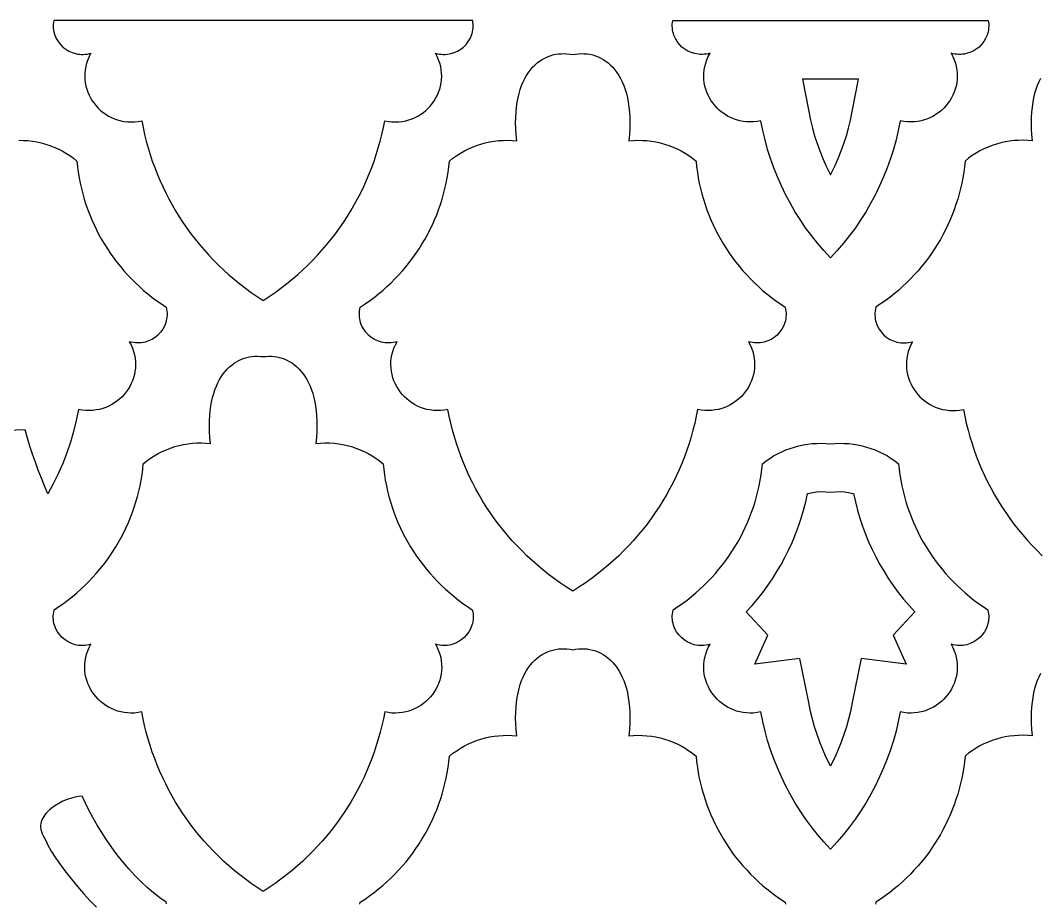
# Model space of a CAD drawing. Extents: x 50 to 3710, y -977 to -877.
# Drawn here: x 2168.5 to 2231.8, y -931.9 to -877.1 of the extents above; entities that cross this region are included whole.
import ezdxf

# ---------------------------------------------------------------- set-up
doc = ezdxf.new("R2010")
doc.units = 0
doc.layers.add('LAYER_1', color=18, linetype='CONTINUOUS')

msp = doc.modelspace()

# ---------------------------------------------------------------- linework, layer by layer
at = {"layer": 'LAYER_1'}
for points in [[(2183.596, -894.488), (2183.973, -894.241), (2184.341, -893.985), (2184.701, -893.722), (2185.052, -893.451), (2185.395, -893.172), (2185.729, -892.885), (2186.054, -892.591), (2186.371, -892.29), (2186.679, -891.982), (2186.978, -891.667), (2187.268, -891.345), (2187.549, -891.017), (2187.821, -890.682), (2188.083, -890.341), (2188.337, -889.994), (2188.581, -889.641), (2188.815, -889.283), (2189.04, -888.918), (2189.255, -888.548), (2189.461, -888.173), (2189.657, -887.793), (2189.843, -887.408), (2190.019, -887.019), (2190.185, -886.624), (2190.341, -886.225), (2190.487, -885.822), (2190.622, -885.415), (2190.747, -885.004), (2190.862, -884.589), (2190.967, -884.17), (2191.061, -883.748), (2191.144, -883.322), (2191.372, -883.364), (2191.596, -883.389), (2191.817, -883.396), (2192.033, -883.387), (2192.244, -883.362), (2192.45, -883.322), (2192.65, -883.268), (2192.844, -883.2), (2193.031, -883.119), (2193.211, -883.025), (2193.383, -882.92), (2193.546, -882.803), (2193.701, -882.675), (2193.847, -882.538), (2193.982, -882.392), (2194.107, -882.237), (2194.222, -882.074), (2194.325, -881.904), (2194.416, -881.727), (2194.495, -881.544), (2194.561, -881.356), (2194.614, -881.163), (2194.653, -880.966), (2194.677, -880.766), (2194.687, -880.563), (2194.682, -880.358), (2194.66, -880.151), (2194.623, -879.944), (2194.568, -879.736), (2194.496, -879.529), (2194.407, -879.323), (2194.299, -879.119), (2194.422, -879.152), (2194.544, -879.176), (2194.665, -879.191), (2194.786, -879.199), (2194.904, -879.198), (2195.022, -879.19), (2195.25, -879.151), (2195.468, -879.085), (2195.674, -878.992), (2195.866, -878.876), (2196.042, -878.738), (2196.2, -878.58), (2196.337, -878.404), (2196.451, -878.213), (2196.541, -878.007), (2196.576, -877.899), (2196.604, -877.789), (2196.625, -877.676), (2196.639, -877.561), (2196.644, -877.444), (2196.642, -877.325), (2196.631, -877.205), (2196.612, -877.083), (2170.58, -877.083), (2170.561, -877.205), (2170.55, -877.325), (2170.548, -877.444), (2170.554, -877.561), (2170.567, -877.676), (2170.588, -877.789), (2170.651, -878.007), (2170.741, -878.213), (2170.856, -878.404), (2170.993, -878.58), (2171.15, -878.738), (2171.326, -878.876), (2171.518, -878.992), (2171.724, -879.085), (2171.943, -879.151), (2172.056, -879.174), (2172.171, -879.19), (2172.288, -879.198), (2172.407, -879.199), (2172.527, -879.191), (2172.648, -879.176), (2172.771, -879.152), (2172.894, -879.119), (2172.786, -879.323), (2172.696, -879.529), (2172.624, -879.736), (2172.57, -879.944), (2172.532, -880.151), (2172.511, -880.358), (2172.505, -880.563), (2172.515, -880.766), (2172.54, -880.966), (2172.579, -881.163), (2172.631, -881.356), (2172.697, -881.544), (2172.776, -881.727), (2172.868, -881.904), (2172.971, -882.074), (2173.085, -882.237), (2173.21, -882.392), (2173.346, -882.538), (2173.491, -882.675), (2173.646, -882.803), (2173.81, -882.92), (2173.981, -883.025), (2174.161, -883.119), (2174.348, -883.2), (2174.542, -883.268), (2174.742, -883.322), (2174.948, -883.362), (2175.16, -883.387), (2175.376, -883.396), (2175.596, -883.389), (2175.821, -883.364), (2176.048, -883.322), (2176.132, -883.748), (2176.226, -884.17), (2176.33, -884.589), (2176.445, -885.004), (2176.57, -885.415), (2176.706, -885.822), (2176.852, -886.225), (2177.008, -886.624), (2177.174, -887.019), (2177.35, -887.408), (2177.536, -887.793), (2177.732, -888.173), (2177.937, -888.548), (2178.153, -888.918), (2178.377, -889.283), (2178.612, -889.641), (2178.856, -889.994), (2179.109, -890.341), (2179.372, -890.682), (2179.643, -891.017), (2179.924, -891.345), (2180.214, -891.667), (2180.513, -891.982), (2180.821, -892.29), (2181.138, -892.591), (2181.463, -892.885), (2181.798, -893.172), (2182.14, -893.451), (2182.492, -893.722), (2182.852, -893.985), (2183.22, -894.241)], [(2218.846, -891.842), (2218.432, -891.391), (2218.037, -890.928), (2217.659, -890.452), (2217.301, -889.964), (2216.961, -889.464), (2216.639, -888.953), (2216.337, -888.431), (2216.055, -887.899), (2215.791, -887.356), (2215.548, -886.805), (2215.324, -886.244), (2215.121, -885.675), (2214.938, -885.098), (2214.776, -884.513), (2214.634, -883.921), (2214.514, -883.322), (2214.286, -883.364), (2214.062, -883.389), (2213.841, -883.396), (2213.625, -883.387), (2213.414, -883.362), (2213.208, -883.322), (2213.007, -883.268), (2212.814, -883.2), (2212.627, -883.119), (2212.447, -883.025), (2212.275, -882.92), (2212.111, -882.803), (2211.957, -882.675), (2211.811, -882.538), (2211.676, -882.392), (2211.551, -882.237), (2211.436, -882.074), (2211.333, -881.904), (2211.242, -881.727), (2211.163, -881.544), (2211.097, -881.356), (2211.044, -881.163), (2211.005, -880.966), (2210.98, -880.766), (2210.971, -880.563), (2210.976, -880.358), (2210.998, -880.151), (2211.035, -879.944), (2211.09, -879.736), (2211.162, -879.529), (2211.251, -879.323), (2211.359, -879.119), (2211.236, -879.152), (2211.114, -879.176), (2210.992, -879.191), (2210.872, -879.199), (2210.753, -879.198), (2210.636, -879.19), (2210.408, -879.151), (2210.19, -879.085), (2209.984, -878.992), (2209.792, -878.876), (2209.616, -878.738), (2209.458, -878.58), (2209.321, -878.404), (2209.207, -878.213), (2209.117, -878.007), (2209.082, -877.899), (2209.054, -877.789), (2209.033, -877.676), (2209.019, -877.561), (2209.014, -877.444), (2209.016, -877.325), (2209.026, -877.205), (2209.046, -877.083), (2218.846, -877.083), (2228.646, -877.083), (2228.665, -877.205), (2228.676, -877.325), (2228.678, -877.444), (2228.672, -877.561), (2228.659, -877.676), (2228.638, -877.789), (2228.575, -878.007), (2228.485, -878.213), (2228.371, -878.404), (2228.234, -878.58), (2228.076, -878.738), (2227.9, -878.876), (2227.708, -878.992), (2227.502, -879.085), (2227.284, -879.151), (2227.171, -879.174), (2227.056, -879.19), (2226.938, -879.198), (2226.82, -879.199), (2226.699, -879.191), (2226.578, -879.176), (2226.456, -879.152), (2226.333, -879.119), (2226.441, -879.323), (2226.53, -879.529), (2226.602, -879.736), (2226.657, -879.944), (2226.694, -880.151), (2226.716, -880.358), (2226.721, -880.563), (2226.711, -880.766), (2226.687, -880.966), (2226.648, -881.163), (2226.595, -881.356), (2226.529, -881.544), (2226.45, -881.727), (2226.359, -881.904), (2226.256, -882.074), (2226.141, -882.237), (2226.016, -882.392), (2225.88, -882.538), (2225.735, -882.675), (2225.58, -882.803), (2225.417, -882.92), (2225.245, -883.025), (2225.065, -883.119), (2224.878, -883.2), (2224.684, -883.268), (2224.484, -883.322), (2224.278, -883.362), (2224.067, -883.387), (2223.85, -883.396), (2223.63, -883.389), (2223.406, -883.364), (2223.178, -883.322), (2223.057, -883.921), (2222.916, -884.513), (2222.754, -885.098), (2222.571, -885.675), (2222.367, -886.244), (2222.144, -886.805), (2221.9, -887.356), (2221.637, -887.899), (2221.354, -888.431), (2221.052, -888.953), (2220.731, -889.464), (2220.391, -889.964), (2220.032, -890.452), (2219.655, -890.928), (2219.259, -891.391)], [(2202.829, -879.212), (2203.007, -879.18), (2203.186, -879.159), (2203.365, -879.15), (2203.543, -879.152), (2203.72, -879.167), (2203.895, -879.193), (2204.068, -879.232), (2204.238, -879.283), (2204.406, -879.347), (2204.57, -879.423), (2204.73, -879.512), (2204.885, -879.614), (2205.036, -879.729), (2205.181, -879.857), (2205.32, -879.999), (2205.452, -880.154), (2205.578, -880.322), (2205.697, -880.504), (2205.807, -880.7), (2205.909, -880.91), (2206.003, -881.134), (2206.087, -881.373), (2206.161, -881.625), (2206.225, -881.893), (2206.279, -882.174), (2206.321, -882.471), (2206.351, -882.783), (2206.37, -883.109), (2206.375, -883.451), (2206.368, -883.808), (2206.347, -884.181), (2206.312, -884.569), (2206.595, -884.544), (2206.878, -884.534), (2207.159, -884.538), (2207.439, -884.556), (2207.718, -884.588), (2207.993, -884.634), (2208.266, -884.694), (2208.534, -884.768), (2208.799, -884.855), (2209.059, -884.956), (2209.313, -885.069), (2209.562, -885.196), (2209.805, -885.335), (2210.04, -885.488), (2210.269, -885.652), (2210.489, -885.829), (2210.525, -886.175), (2210.571, -886.519), (2210.626, -886.86), (2210.692, -887.199), (2210.767, -887.535), (2210.851, -887.868), (2210.945, -888.198), (2211.048, -888.524), (2211.161, -888.847), (2211.282, -889.167), (2211.413, -889.482), (2211.552, -889.794), (2211.7, -890.101), (2211.857, -890.404), (2212.022, -890.702), (2212.195, -890.995), (2212.377, -891.284), (2212.568, -891.567), (2212.766, -891.845), (2212.972, -892.118), (2213.186, -892.385), (2213.408, -892.646), (2213.637, -892.902), (2213.874, -893.151), (2214.119, -893.393), (2214.371, -893.629), (2214.63, -893.859), (2214.896, -894.082), (2215.169, -894.297), (2215.449, -894.505), (2215.736, -894.706), (2216.03, -894.9), (2216.058, -895.026), (2216.076, -895.151), (2216.086, -895.274), (2216.087, -895.396), (2216.079, -895.517), (2216.064, -895.634), (2216.04, -895.75), (2216.009, -895.863), (2215.971, -895.972), (2215.926, -896.079), (2215.816, -896.281), (2215.681, -896.466), (2215.524, -896.634), (2215.347, -896.78), (2215.152, -896.904), (2214.942, -897.003), (2214.832, -897.043), (2214.719, -897.075), (2214.603, -897.1), (2214.485, -897.118), (2214.365, -897.128), (2214.243, -897.13), (2214.119, -897.123), (2213.994, -897.108), (2213.868, -897.083), (2213.742, -897.05), (2213.85, -897.254), (2213.939, -897.46), (2214.011, -897.667), (2214.066, -897.874), (2214.103, -898.082), (2214.125, -898.288), (2214.13, -898.493), (2214.121, -898.696), (2214.096, -898.897), (2214.057, -899.094), (2214.004, -899.286), (2213.938, -899.475), (2213.859, -899.657), (2213.768, -899.834), (2213.665, -900.005), (2213.55, -900.167), (2213.425, -900.322), (2213.29, -900.469), (2213.144, -900.606), (2212.99, -900.733), (2212.826, -900.85), (2212.654, -900.956), (2212.474, -901.049), (2212.287, -901.13), (2212.094, -901.199), (2211.893, -901.253), (2211.687, -901.293), (2211.476, -901.318), (2211.26, -901.327), (2211.039, -901.319), (2210.815, -901.295), (2210.587, -901.253), (2210.502, -901.686), (2210.406, -902.115), (2210.3, -902.541), (2210.182, -902.962), (2210.054, -903.38), (2209.915, -903.794), (2209.766, -904.204), (2209.606, -904.609), (2209.435, -905.01), (2209.254, -905.405), (2209.063, -905.796), (2208.862, -906.182), (2208.651, -906.562), (2208.43, -906.937), (2208.199, -907.306), (2207.958, -907.669), (2207.707, -908.027), (2207.446, -908.378), (2207.176, -908.723), (2206.897, -909.061), (2206.608, -909.393), (2206.309, -909.718), (2206.002, -910.035), (2205.685, -910.346), (2205.359, -910.649), (2205.024, -910.945), (2204.68, -911.233), (2204.327, -911.513), (2203.966, -911.785), (2203.595, -912.048), (2203.216, -912.304), (2202.829, -912.551), (2202.441, -912.304), (2202.063, -912.048), (2201.692, -911.785), (2201.331, -911.513), (2200.978, -911.233), (2200.634, -910.945), (2200.299, -910.649), (2199.973, -910.346), (2199.656, -910.035), (2199.349, -909.718), (2199.05, -909.393), (2198.761, -909.061), (2198.482, -908.723), (2198.211, -908.378), (2197.951, -908.027), (2197.7, -907.669), (2197.459, -907.306), (2197.228, -906.937), (2197.007, -906.562), (2196.796, -906.182), (2196.594, -905.796), (2196.403, -905.405), (2196.223, -905.01), (2196.052, -904.609), (2195.892, -904.204), (2195.743, -903.794), (2195.604, -903.38), (2195.476, -902.962), (2195.358, -902.541), (2195.251, -902.115), (2195.156, -901.686), (2195.071, -901.253), (2194.843, -901.295), (2194.619, -901.319), (2194.398, -901.327), (2194.182, -901.318), (2193.971, -901.293), (2193.765, -901.253), (2193.564, -901.199), (2193.37, -901.13), (2193.183, -901.049), (2193.004, -900.956), (2192.832, -900.85), (2192.668, -900.733), (2192.514, -900.606), (2192.368, -900.469), (2192.233, -900.322), (2192.107, -900.167), (2191.993, -900.005), (2191.89, -899.834), (2191.799, -899.657), (2191.72, -899.475), (2191.654, -899.286), (2191.601, -899.094), (2191.562, -898.897), (2191.537, -898.696), (2191.528, -898.493), (2191.533, -898.288), (2191.554, -898.082), (2191.592, -897.874), (2191.647, -897.667), (2191.718, -897.46), (2191.808, -897.254), (2191.916, -897.05), (2191.79, -897.083), (2191.664, -897.108), (2191.539, -897.123), (2191.415, -897.13), (2191.293, -897.128), (2191.173, -897.118), (2191.055, -897.1), (2190.939, -897.075), (2190.826, -897.043), (2190.716, -897.003), (2190.506, -896.904), (2190.311, -896.78), (2190.134, -896.634), (2189.977, -896.466), (2189.842, -896.281), (2189.732, -896.079), (2189.687, -895.972), (2189.648, -895.863), (2189.617, -895.75), (2189.594, -895.634), (2189.578, -895.517), (2189.571, -895.396), (2189.572, -895.274), (2189.582, -895.151), (2189.6, -895.026), (2189.628, -894.9), (2189.922, -894.706), (2190.209, -894.505), (2190.489, -894.297), (2190.762, -894.082), (2191.028, -893.859), (2191.287, -893.629), (2191.539, -893.393), (2191.783, -893.151), (2192.021, -892.902), (2192.25, -892.646), (2192.472, -892.385), (2192.686, -892.118), (2192.892, -891.845), (2193.09, -891.567), (2193.28, -891.284), (2193.462, -890.995), (2193.636, -890.702), (2193.801, -890.404), (2193.958, -890.101), (2194.106, -889.794), (2194.245, -889.482), (2194.376, -889.167), (2194.497, -888.847), (2194.609, -888.524), (2194.713, -888.198), (2194.807, -887.868), (2194.891, -887.535), (2194.966, -887.199), (2195.031, -886.86), (2195.087, -886.519), (2195.133, -886.175), (2195.169, -885.829), (2195.389, -885.652), (2195.617, -885.488), (2195.853, -885.335), (2196.096, -885.196), (2196.344, -885.069), (2196.599, -884.956), (2196.859, -884.855), (2197.124, -884.768), (2197.392, -884.694), (2197.665, -884.634), (2197.94, -884.588), (2198.218, -884.556), (2198.499, -884.538), (2198.78, -884.534), (2199.063, -884.544), (2199.346, -884.569), (2199.311, -884.181), (2199.29, -883.808), (2199.282, -883.451), (2199.288, -883.109), (2199.306, -882.783), (2199.337, -882.471), (2199.379, -882.174), (2199.433, -881.893), (2199.497, -881.625), (2199.571, -881.373), (2199.655, -881.134), (2199.749, -880.91), (2199.851, -880.7), (2199.961, -880.504), (2200.08, -880.322), (2200.206, -880.154), (2200.338, -879.999), (2200.477, -879.857), (2200.622, -879.729), (2200.773, -879.614), (2200.928, -879.512), (2201.088, -879.423), (2201.252, -879.347), (2201.42, -879.283), (2201.59, -879.232), (2201.763, -879.193), (2201.938, -879.167), (2202.115, -879.152), (2202.293, -879.15), (2202.472, -879.159), (2202.65, -879.18)], [(2202.829, -879.212), (2203.007, -879.18), (2203.186, -879.159), (2203.365, -879.15), (2203.543, -879.152), (2203.72, -879.167), (2203.895, -879.193), (2204.068, -879.232), (2204.238, -879.283), (2204.406, -879.347), (2204.57, -879.423), (2204.73, -879.512), (2204.885, -879.614), (2205.036, -879.729), (2205.181, -879.857), (2205.32, -879.999), (2205.452, -880.154), (2205.578, -880.322), (2205.697, -880.504), (2205.807, -880.7), (2205.909, -880.91), (2206.003, -881.134), (2206.087, -881.373), (2206.161, -881.625), (2206.225, -881.893), (2206.279, -882.174), (2206.321, -882.471), (2206.351, -882.783), (2206.37, -883.109), (2206.375, -883.451), (2206.368, -883.808), (2206.347, -884.181), (2206.312, -884.569), (2206.595, -884.544), (2206.878, -884.534), (2207.159, -884.538), (2207.439, -884.556), (2207.718, -884.588), (2207.993, -884.634), (2208.266, -884.694), (2208.534, -884.768), (2208.799, -884.855), (2209.059, -884.956), (2209.313, -885.069), (2209.562, -885.196), (2209.805, -885.335), (2210.04, -885.488), (2210.269, -885.652), (2210.489, -885.829), (2210.525, -886.175), (2210.571, -886.519), (2210.626, -886.86), (2210.692, -887.199), (2210.767, -887.535), (2210.851, -887.868), (2210.945, -888.198), (2211.048, -888.524), (2211.161, -888.847), (2211.282, -889.167), (2211.413, -889.482), (2211.552, -889.794), (2211.7, -890.101), (2211.857, -890.404), (2212.022, -890.702), (2212.195, -890.995), (2212.377, -891.284), (2212.568, -891.567), (2212.766, -891.845), (2212.972, -892.118), (2213.186, -892.385), (2213.408, -892.646), (2213.637, -892.902), (2213.874, -893.151), (2214.119, -893.393), (2214.371, -893.629), (2214.63, -893.859), (2214.896, -894.082), (2215.169, -894.297), (2215.449, -894.505), (2215.736, -894.706), (2216.03, -894.9), (2216.058, -895.026), (2216.076, -895.151), (2216.086, -895.274), (2216.087, -895.396), (2216.079, -895.517), (2216.064, -895.634), (2216.04, -895.75), (2216.009, -895.863), (2215.971, -895.972), (2215.926, -896.079), (2215.816, -896.281), (2215.681, -896.466), (2215.524, -896.634), (2215.347, -896.78), (2215.152, -896.904), (2214.942, -897.003), (2214.832, -897.043), (2214.719, -897.075), (2214.603, -897.1), (2214.485, -897.118), (2214.365, -897.128), (2214.243, -897.13), (2214.119, -897.123), (2213.994, -897.108), (2213.868, -897.083), (2213.742, -897.05), (2213.85, -897.254), (2213.939, -897.46), (2214.011, -897.667), (2214.066, -897.874), (2214.103, -898.082), (2214.125, -898.288), (2214.13, -898.493), (2214.121, -898.696), (2214.096, -898.897), (2214.057, -899.094), (2214.004, -899.286), (2213.938, -899.475), (2213.859, -899.657), (2213.768, -899.834), (2213.665, -900.005), (2213.55, -900.167), (2213.425, -900.322), (2213.29, -900.469), (2213.144, -900.606), (2212.99, -900.733), (2212.826, -900.85), (2212.654, -900.956), (2212.474, -901.049), (2212.287, -901.13), (2212.094, -901.199), (2211.893, -901.253), (2211.687, -901.293), (2211.476, -901.318), (2211.26, -901.327), (2211.039, -901.319), (2210.815, -901.295), (2210.587, -901.253), (2210.502, -901.686), (2210.406, -902.115), (2210.3, -902.541), (2210.182, -902.962), (2210.054, -903.38), (2209.915, -903.794), (2209.766, -904.204), (2209.606, -904.609), (2209.435, -905.01), (2209.254, -905.405), (2209.063, -905.796), (2208.862, -906.182), (2208.651, -906.562), (2208.43, -906.937), (2208.199, -907.306), (2207.958, -907.669), (2207.707, -908.027), (2207.446, -908.378), (2207.176, -908.723), (2206.897, -909.061), (2206.608, -909.393), (2206.309, -909.718), (2206.002, -910.035), (2205.685, -910.346), (2205.359, -910.649), (2205.024, -910.945), (2204.68, -911.233), (2204.327, -911.513), (2203.966, -911.785), (2203.595, -912.048), (2203.216, -912.304), (2202.829, -912.551), (2202.441, -912.304), (2202.063, -912.048), (2201.692, -911.785), (2201.331, -911.513), (2200.978, -911.233), (2200.634, -910.945), (2200.299, -910.649), (2199.973, -910.346), (2199.656, -910.035), (2199.349, -909.718), (2199.05, -909.393), (2198.761, -909.061), (2198.482, -908.723), (2198.211, -908.378), (2197.951, -908.027), (2197.7, -907.669), (2197.459, -907.306), (2197.228, -906.937), (2197.007, -906.562), (2196.796, -906.182), (2196.594, -905.796), (2196.403, -905.405), (2196.223, -905.01), (2196.052, -904.609), (2195.892, -904.204), (2195.743, -903.794), (2195.604, -903.38), (2195.476, -902.962), (2195.358, -902.541), (2195.251, -902.115), (2195.156, -901.686), (2195.071, -901.253), (2194.843, -901.295), (2194.619, -901.319), (2194.398, -901.327), (2194.182, -901.318), (2193.971, -901.293), (2193.765, -901.253), (2193.564, -901.199), (2193.37, -901.13), (2193.183, -901.049), (2193.004, -900.956), (2192.832, -900.85), (2192.668, -900.733), (2192.514, -900.606), (2192.368, -900.469), (2192.233, -900.322), (2192.107, -900.167), (2191.993, -900.005), (2191.89, -899.834), (2191.799, -899.657), (2191.72, -899.475), (2191.654, -899.286), (2191.601, -899.094), (2191.562, -898.897), (2191.537, -898.696), (2191.528, -898.493), (2191.533, -898.288), (2191.554, -898.082), (2191.592, -897.874), (2191.647, -897.667), (2191.718, -897.46), (2191.808, -897.254), (2191.916, -897.05), (2191.79, -897.083), (2191.664, -897.108), (2191.539, -897.123), (2191.415, -897.13), (2191.293, -897.128), (2191.173, -897.118), (2191.055, -897.1), (2190.939, -897.075), (2190.826, -897.043), (2190.716, -897.003), (2190.506, -896.904), (2190.311, -896.78), (2190.134, -896.634), (2189.977, -896.466), (2189.842, -896.281), (2189.732, -896.079), (2189.687, -895.972), (2189.648, -895.863), (2189.617, -895.75), (2189.594, -895.634), (2189.578, -895.517), (2189.571, -895.396), (2189.572, -895.274), (2189.582, -895.151), (2189.6, -895.026), (2189.628, -894.9), (2189.922, -894.706), (2190.209, -894.505), (2190.489, -894.297), (2190.762, -894.082), (2191.028, -893.859), (2191.287, -893.629), (2191.539, -893.393), (2191.783, -893.151), (2192.021, -892.902), (2192.25, -892.646), (2192.472, -892.385), (2192.686, -892.118), (2192.892, -891.845), (2193.09, -891.567), (2193.28, -891.284), (2193.462, -890.995), (2193.636, -890.702), (2193.801, -890.404), (2193.958, -890.101), (2194.106, -889.794), (2194.245, -889.482), (2194.376, -889.167), (2194.497, -888.847), (2194.609, -888.524), (2194.713, -888.198), (2194.807, -887.868), (2194.891, -887.535), (2194.966, -887.199), (2195.031, -886.86), (2195.087, -886.519), (2195.133, -886.175), (2195.169, -885.829), (2195.389, -885.652), (2195.617, -885.488), (2195.853, -885.335), (2196.096, -885.196), (2196.344, -885.069), (2196.599, -884.956), (2196.859, -884.855), (2197.124, -884.768), (2197.392, -884.694), (2197.665, -884.634), (2197.94, -884.588), (2198.218, -884.556), (2198.499, -884.538), (2198.78, -884.534), (2199.063, -884.544), (2199.346, -884.569), (2199.311, -884.181), (2199.29, -883.808), (2199.282, -883.451), (2199.288, -883.109), (2199.306, -882.783), (2199.337, -882.471), (2199.379, -882.174), (2199.433, -881.893), (2199.497, -881.625), (2199.571, -881.373), (2199.655, -881.134), (2199.749, -880.91), (2199.851, -880.7), (2199.961, -880.504), (2200.08, -880.322), (2200.206, -880.154), (2200.338, -879.999), (2200.477, -879.857), (2200.622, -879.729), (2200.773, -879.614), (2200.928, -879.512), (2201.088, -879.423), (2201.252, -879.347), (2201.42, -879.283), (2201.59, -879.232), (2201.763, -879.193), (2201.938, -879.167), (2202.115, -879.152), (2202.293, -879.15), (2202.472, -879.159), (2202.65, -879.18)], [(2218.846, -886.682), (2218.914, -886.556), (2219.13, -886.111), (2219.33, -885.658), (2219.513, -885.198), (2219.68, -884.73), (2219.831, -884.255), (2219.965, -883.773), (2220.081, -883.285), (2220.191, -882.739), (2220.594, -880.737), (2218.846, -880.737), (2217.098, -880.737), (2217.501, -882.739), (2217.611, -883.285), (2217.727, -883.773), (2217.861, -884.255), (2218.011, -884.73), (2218.178, -885.198), (2218.362, -885.658), (2218.562, -886.111), (2218.778, -886.556)], [(2183.596, -931.222), (2183.22, -930.975), (2182.851, -930.72), (2182.492, -930.456), (2182.14, -930.185), (2181.798, -929.906), (2181.463, -929.62), (2181.138, -929.326), (2180.821, -929.025), (2180.513, -928.717), (2180.214, -928.402), (2179.924, -928.08), (2179.643, -927.751), (2179.371, -927.417), (2179.109, -927.076), (2178.856, -926.729), (2178.612, -926.376), (2178.377, -926.017), (2178.152, -925.653), (2177.937, -925.283), (2177.731, -924.908), (2177.536, -924.528), (2177.35, -924.143), (2177.174, -923.753), (2177.008, -923.359), (2176.852, -922.96), (2176.706, -922.557), (2176.57, -922.149), (2176.445, -921.738), (2176.33, -921.323), (2176.225, -920.904), (2176.132, -920.482), (2176.048, -920.057), (2175.821, -920.099), (2175.596, -920.123), (2175.376, -920.131), (2175.159, -920.121), (2174.948, -920.097), (2174.742, -920.057), (2174.542, -920.002), (2174.348, -919.934), (2174.161, -919.853), (2173.981, -919.759), (2173.809, -919.654), (2173.646, -919.537), (2173.491, -919.41), (2173.346, -919.273), (2173.21, -919.126), (2173.085, -918.971), (2172.97, -918.808), (2172.867, -918.638), (2172.776, -918.461), (2172.697, -918.279), (2172.631, -918.09), (2172.578, -917.898), (2172.539, -917.701), (2172.515, -917.5), (2172.505, -917.297), (2172.511, -917.092), (2172.532, -916.886), (2172.57, -916.678), (2172.624, -916.471), (2172.696, -916.264), (2172.786, -916.058), (2172.894, -915.854), (2172.767, -915.887), (2172.641, -915.911), (2172.516, -915.927), (2172.393, -915.933), (2172.271, -915.932), (2172.15, -915.922), (2172.032, -915.904), (2171.916, -915.879), (2171.803, -915.847), (2171.693, -915.807), (2171.483, -915.708), (2171.289, -915.584), (2171.112, -915.438), (2170.955, -915.27), (2170.82, -915.085), (2170.709, -914.883), (2170.664, -914.776), (2170.626, -914.666), (2170.595, -914.554), (2170.571, -914.438), (2170.556, -914.32), (2170.548, -914.2), (2170.549, -914.078), (2170.559, -913.955), (2170.578, -913.83), (2170.606, -913.704), (2170.899, -913.51), (2171.186, -913.309), (2171.466, -913.101), (2171.739, -912.886), (2172.006, -912.663), (2172.265, -912.433), (2172.516, -912.197), (2172.761, -911.954), (2172.998, -911.705), (2173.227, -911.45), (2173.449, -911.189), (2173.663, -910.922), (2173.87, -910.649), (2174.068, -910.371), (2174.258, -910.088), (2174.44, -909.799), (2174.613, -909.506), (2174.779, -909.207), (2174.935, -908.905), (2175.083, -908.597), (2175.223, -908.286), (2175.353, -907.971), (2175.474, -907.651), (2175.587, -907.328), (2175.69, -907.002), (2175.784, -906.672), (2175.869, -906.339), (2175.944, -906.003), (2176.009, -905.664), (2176.065, -905.323), (2176.111, -904.979), (2176.146, -904.633), (2176.367, -904.456), (2176.595, -904.291), (2176.831, -904.139), (2177.073, -904), (2177.322, -903.873), (2177.577, -903.76), (2177.836, -903.659), (2178.101, -903.572), (2178.37, -903.498), (2178.642, -903.438), (2178.918, -903.392), (2179.196, -903.36), (2179.476, -903.341), (2179.758, -903.338), (2180.04, -903.348), (2180.323, -903.373), (2180.289, -902.999), (2180.268, -902.639), (2180.26, -902.294), (2180.264, -901.963), (2180.28, -901.646), (2180.307, -901.343), (2180.345, -901.053), (2180.393, -900.778), (2180.452, -900.516), (2180.52, -900.268), (2180.597, -900.033), (2180.684, -899.811), (2180.778, -899.603), (2180.881, -899.407), (2180.991, -899.225), (2181.108, -899.055), (2181.232, -898.898), (2181.362, -898.753), (2181.498, -898.621), (2181.639, -898.501), (2181.785, -898.394), (2181.936, -898.298), (2182.09, -898.215), (2182.249, -898.143), (2182.41, -898.083), (2182.575, -898.034), (2182.742, -897.997), (2182.91, -897.971), (2183.081, -897.957), (2183.252, -897.953), (2183.424, -897.961), (2183.596, -897.979), (2183.768, -897.961), (2183.94, -897.953), (2184.112, -897.957), (2184.282, -897.971), (2184.451, -897.997), (2184.617, -898.034), (2184.782, -898.083), (2184.943, -898.143), (2185.102, -898.215), (2185.256, -898.298), (2185.407, -898.394), (2185.553, -898.501), (2185.694, -898.621), (2185.83, -898.753), (2185.96, -898.898), (2186.084, -899.055), (2186.201, -899.225), (2186.311, -899.407), (2186.414, -899.603), (2186.509, -899.811), (2186.595, -900.033), (2186.672, -900.268), (2186.74, -900.516), (2186.799, -900.778), (2186.848, -901.053), (2186.886, -901.343), (2186.913, -901.646), (2186.928, -901.963), (2186.932, -902.294), (2186.924, -902.639), (2186.903, -902.999), (2186.869, -903.373), (2187.152, -903.348), (2187.434, -903.338), (2187.716, -903.341), (2187.996, -903.36), (2188.274, -903.392), (2188.55, -903.438), (2188.822, -903.498), (2189.091, -903.572), (2189.356, -903.659), (2189.616, -903.76), (2189.87, -903.873), (2190.119, -904), (2190.362, -904.139), (2190.597, -904.291), (2190.825, -904.456), (2191.046, -904.633), (2191.082, -904.979), (2191.128, -905.323), (2191.183, -905.664), (2191.249, -906.003), (2191.324, -906.339), (2191.408, -906.672), (2191.502, -907.002), (2191.605, -907.328), (2191.718, -907.651), (2191.839, -907.971), (2191.97, -908.286), (2192.109, -908.597), (2192.257, -908.905), (2192.414, -909.207), (2192.579, -909.506), (2192.752, -909.799), (2192.934, -910.088), (2193.124, -910.371), (2193.323, -910.649), (2193.529, -910.922), (2193.743, -911.189), (2193.965, -911.45), (2194.194, -911.705), (2194.431, -911.954), (2194.676, -912.197), (2194.928, -912.433), (2195.187, -912.663), (2195.453, -912.886), (2195.726, -913.101), (2196.006, -913.309), (2196.293, -913.51), (2196.587, -913.704), (2196.615, -913.83), (2196.633, -913.955), (2196.643, -914.078), (2196.644, -914.2), (2196.636, -914.32), (2196.621, -914.438), (2196.597, -914.554), (2196.566, -914.666), (2196.528, -914.776), (2196.483, -914.883), (2196.372, -915.085), (2196.238, -915.27), (2196.08, -915.438), (2195.903, -915.584), (2195.709, -915.708), (2195.499, -915.807), (2195.389, -915.847), (2195.276, -915.879), (2195.16, -915.904), (2195.042, -915.922), (2194.922, -915.932), (2194.8, -915.933), (2194.676, -915.927), (2194.551, -915.911), (2194.425, -915.887), (2194.299, -915.854), (2194.407, -916.058), (2194.496, -916.264), (2194.568, -916.471), (2194.623, -916.678), (2194.66, -916.886), (2194.682, -917.092), (2194.687, -917.297), (2194.677, -917.5), (2194.653, -917.701), (2194.614, -917.898), (2194.561, -918.09), (2194.495, -918.279), (2194.416, -918.461), (2194.325, -918.638), (2194.222, -918.808), (2194.107, -918.971), (2193.982, -919.126), (2193.847, -919.273), (2193.701, -919.41), (2193.546, -919.537), (2193.383, -919.654), (2193.211, -919.759), (2193.031, -919.853), (2192.844, -919.934), (2192.65, -920.002), (2192.45, -920.057), (2192.244, -920.097), (2192.033, -920.121), (2191.817, -920.131), (2191.596, -920.123), (2191.372, -920.099), (2191.144, -920.057), (2191.061, -920.482), (2190.967, -920.904), (2190.862, -921.323), (2190.747, -921.738), (2190.622, -922.149), (2190.487, -922.557), (2190.341, -922.96), (2190.185, -923.359), (2190.019, -923.753), (2189.843, -924.143), (2189.657, -924.528), (2189.461, -924.908), (2189.255, -925.283), (2189.04, -925.653), (2188.815, -926.017), (2188.581, -926.376), (2188.337, -926.729), (2188.083, -927.076), (2187.821, -927.417), (2187.549, -927.751), (2187.268, -928.08), (2186.978, -928.402), (2186.679, -928.717), (2186.371, -929.025), (2186.054, -929.326), (2185.729, -929.62), (2185.395, -929.906), (2185.052, -930.185), (2184.701, -930.456), (2184.341, -930.72), (2183.973, -930.975)], [(2218.846, -928.576), (2218.432, -928.125), (2218.037, -927.662), (2217.659, -927.186), (2217.301, -926.698), (2216.961, -926.198), (2216.639, -925.687), (2216.337, -925.165), (2216.054, -924.633), (2215.791, -924.091), (2215.548, -923.539), (2215.324, -922.978), (2215.121, -922.409), (2214.938, -921.832), (2214.776, -921.247), (2214.634, -920.655), (2214.514, -920.057), (2214.286, -920.099), (2214.062, -920.123), (2213.841, -920.131), (2213.625, -920.121), (2213.414, -920.097), (2213.208, -920.057), (2213.007, -920.002), (2212.814, -919.934), (2212.627, -919.853), (2212.447, -919.759), (2212.275, -919.654), (2212.111, -919.537), (2211.957, -919.41), (2211.811, -919.273), (2211.676, -919.126), (2211.551, -918.971), (2211.436, -918.808), (2211.333, -918.638), (2211.242, -918.461), (2211.163, -918.279), (2211.097, -918.09), (2211.044, -917.898), (2211.005, -917.701), (2210.98, -917.5), (2210.971, -917.297), (2210.976, -917.092), (2210.998, -916.886), (2211.035, -916.678), (2211.09, -916.471), (2211.162, -916.264), (2211.251, -916.058), (2211.359, -915.854), (2211.233, -915.887), (2211.107, -915.911), (2210.982, -915.927), (2210.858, -915.933), (2210.736, -915.932), (2210.616, -915.922), (2210.498, -915.904), (2210.382, -915.879), (2210.269, -915.847), (2210.159, -915.807), (2209.949, -915.708), (2209.754, -915.584), (2209.577, -915.438), (2209.42, -915.27), (2209.285, -915.085), (2209.175, -914.883), (2209.13, -914.776), (2209.092, -914.666), (2209.061, -914.554), (2209.037, -914.438), (2209.022, -914.32), (2209.014, -914.2), (2209.015, -914.078), (2209.025, -913.955), (2209.043, -913.83), (2209.071, -913.704), (2209.365, -913.51), (2209.652, -913.309), (2209.932, -913.101), (2210.205, -912.886), (2210.471, -912.663), (2210.73, -912.433), (2210.982, -912.197), (2211.227, -911.954), (2211.464, -911.705), (2211.693, -911.45), (2211.915, -911.189), (2212.129, -910.922), (2212.335, -910.649), (2212.533, -910.371), (2212.724, -910.088), (2212.906, -909.799), (2213.079, -909.506), (2213.244, -909.207), (2213.401, -908.905), (2213.549, -908.597), (2213.688, -908.286), (2213.819, -907.971), (2213.94, -907.651), (2214.053, -907.328), (2214.156, -907.002), (2214.25, -906.672), (2214.334, -906.339), (2214.409, -906.003), (2214.475, -905.664), (2214.53, -905.323), (2214.576, -904.979), (2214.612, -904.633), (2214.838, -904.46), (2215.072, -904.298), (2215.313, -904.149), (2215.56, -904.013), (2215.813, -903.889), (2216.072, -903.778), (2216.335, -903.68), (2216.603, -903.594), (2216.875, -903.522), (2217.15, -903.463), (2217.429, -903.418), (2217.709, -903.386), (2217.992, -903.368), (2218.276, -903.364), (2218.561, -903.374), (2218.846, -903.398), (2219.131, -903.374), (2219.416, -903.364), (2219.7, -903.368), (2219.982, -903.386), (2220.263, -903.418), (2220.541, -903.463), (2220.817, -903.522), (2221.088, -903.594), (2221.356, -903.68), (2221.62, -903.778), (2221.878, -903.889), (2222.132, -904.013), (2222.379, -904.149), (2222.62, -904.298), (2222.853, -904.46), (2223.08, -904.633), (2223.116, -904.979), (2223.161, -905.323), (2223.217, -905.664), (2223.283, -906.003), (2223.358, -906.339), (2223.442, -906.672), (2223.536, -907.002), (2223.639, -907.328), (2223.752, -907.651), (2223.873, -907.971), (2224.004, -908.286), (2224.143, -908.597), (2224.291, -908.905), (2224.447, -909.207), (2224.613, -909.506), (2224.786, -909.799), (2224.968, -910.088), (2225.158, -910.371), (2225.357, -910.649), (2225.563, -910.922), (2225.777, -911.189), (2225.999, -911.45), (2226.228, -911.705), (2226.465, -911.954), (2226.71, -912.197), (2226.962, -912.433), (2227.221, -912.663), (2227.487, -912.886), (2227.76, -913.101), (2228.04, -913.309), (2228.327, -913.51), (2228.621, -913.704), (2228.648, -913.83), (2228.667, -913.955), (2228.677, -914.078), (2228.678, -914.2), (2228.67, -914.32), (2228.655, -914.438), (2228.631, -914.554), (2228.6, -914.666), (2228.562, -914.776), (2228.517, -914.883), (2228.406, -915.085), (2228.271, -915.27), (2228.114, -915.438), (2227.937, -915.584), (2227.743, -915.708), (2227.533, -915.807), (2227.423, -915.847), (2227.31, -915.879), (2227.194, -915.904), (2227.076, -915.922), (2226.956, -915.932), (2226.833, -915.933), (2226.71, -915.927), (2226.585, -915.911), (2226.459, -915.887), (2226.333, -915.854), (2226.441, -916.058), (2226.53, -916.264), (2226.602, -916.471), (2226.657, -916.678), (2226.694, -916.886), (2226.716, -917.092), (2226.721, -917.297), (2226.711, -917.5), (2226.687, -917.701), (2226.648, -917.898), (2226.595, -918.09), (2226.529, -918.279), (2226.45, -918.461), (2226.359, -918.638), (2226.256, -918.808), (2226.141, -918.971), (2226.016, -919.126), (2225.88, -919.273), (2225.735, -919.41), (2225.58, -919.537), (2225.417, -919.654), (2225.245, -919.759), (2225.065, -919.853), (2224.878, -919.934), (2224.684, -920.002), (2224.484, -920.057), (2224.278, -920.097), (2224.067, -920.121), (2223.85, -920.131), (2223.63, -920.123), (2223.406, -920.099), (2223.178, -920.057), (2223.057, -920.655), (2222.916, -921.247), (2222.754, -921.832), (2222.571, -922.409), (2222.367, -922.978), (2222.144, -923.539), (2221.9, -924.091), (2221.637, -924.633), (2221.355, -925.165), (2221.052, -925.687), (2220.731, -926.198), (2220.391, -926.698), (2220.032, -927.186), (2219.655, -927.662), (2219.259, -928.125)], [(2218.846, -923.416), (2218.778, -923.29), (2218.562, -922.845), (2218.362, -922.392), (2218.178, -921.932), (2218.011, -921.464), (2217.861, -920.989), (2217.727, -920.508), (2217.611, -920.02), (2217.501, -919.473), (2216.95, -916.735), (2214.138, -917.08), (2214.953, -915.288), (2213.612, -913.835), (2213.968, -913.445), (2214.309, -913.044), (2214.635, -912.631), (2214.946, -912.209), (2215.241, -911.777), (2215.521, -911.335), (2215.785, -910.885), (2216.033, -910.425), (2216.265, -909.958), (2216.48, -909.483), (2216.679, -909), (2216.861, -908.511), (2217.026, -908.015), (2217.173, -907.513), (2217.303, -907.006), (2217.415, -906.493), (2217.468, -906.475), (2217.722, -906.414), (2217.981, -906.378), (2218.244, -906.368), (2218.846, -906.404), (2219.448, -906.368), (2219.711, -906.378), (2219.97, -906.414), (2220.224, -906.475), (2220.277, -906.493), (2220.389, -907.006), (2220.519, -907.513), (2220.666, -908.015), (2220.831, -908.511), (2221.013, -909), (2221.211, -909.483), (2221.427, -909.958), (2221.659, -910.425), (2221.907, -910.885), (2222.171, -911.335), (2222.451, -911.777), (2222.746, -912.209), (2223.057, -912.631), (2223.383, -913.044), (2223.724, -913.445), (2224.08, -913.835), (2222.739, -915.288), (2223.554, -917.08), (2220.742, -916.735), (2220.191, -919.473), (2220.081, -920.02), (2219.965, -920.508), (2219.831, -920.989), (2219.68, -921.464), (2219.513, -921.932), (2219.33, -922.392), (2219.13, -922.845), (2218.914, -923.29)]]:
    msp.add_lwpolyline(points, close=True, dxfattribs=at)
for points in [[(2231.885, -880.7), (2231.782, -880.91), (2231.689, -881.134), (2231.605, -881.373), (2231.531, -881.625), (2231.466, -881.893), (2231.413, -882.174), (2231.371, -882.471), (2231.34, -882.783), (2231.322, -883.109), (2231.316, -883.451), (2231.324, -883.808), (2231.345, -884.181), (2231.38, -884.569), (2231.097, -884.544), (2230.814, -884.534), (2230.533, -884.538), (2230.252, -884.556), (2229.974, -884.588), (2229.699, -884.634), (2229.426, -884.694), (2229.157, -884.768), (2228.893, -884.855), (2228.633, -884.956), (2228.378, -885.069), (2228.13, -885.196), (2227.887, -885.335), (2227.651, -885.488), (2227.423, -885.652), (2227.203, -885.829), (2227.167, -886.175), (2227.121, -886.519), (2227.065, -886.86), (2227, -887.199), (2226.925, -887.535), (2226.84, -887.868), (2226.747, -888.198), (2226.643, -888.524), (2226.531, -888.847), (2226.409, -889.167), (2226.279, -889.482), (2226.14, -889.794), (2225.992, -890.101), (2225.835, -890.404), (2225.67, -890.702), (2225.496, -890.995), (2225.314, -891.284), (2225.124, -891.567), (2224.926, -891.845), (2224.72, -892.118), (2224.506, -892.385), (2224.284, -892.646), (2224.054, -892.902), (2223.817, -893.151), (2223.573, -893.393), (2223.321, -893.629), (2223.062, -893.859), (2222.796, -894.082), (2222.523, -894.297), (2222.243, -894.505), (2221.956, -894.706), (2221.662, -894.9), (2221.634, -895.026), (2221.615, -895.151), (2221.606, -895.274), (2221.605, -895.396), (2221.612, -895.517), (2221.628, -895.634), (2221.651, -895.75), (2221.682, -895.863), (2221.721, -895.972), (2221.766, -896.079), (2221.876, -896.281), (2222.011, -896.466), (2222.168, -896.634), (2222.345, -896.78), (2222.54, -896.904), (2222.75, -897.003), (2222.86, -897.043), (2222.973, -897.075), (2223.089, -897.1), (2223.207, -897.118), (2223.327, -897.128), (2223.449, -897.13), (2223.573, -897.123), (2223.698, -897.108), (2223.823, -897.083), (2223.95, -897.05), (2223.842, -897.254), (2223.752, -897.46), (2223.681, -897.667), (2223.626, -897.874), (2223.588, -898.082), (2223.567, -898.288), (2223.561, -898.493), (2223.571, -898.696), (2223.596, -898.897), (2223.635, -899.094), (2223.688, -899.286), (2223.754, -899.475), (2223.833, -899.657), (2223.924, -899.834), (2224.027, -900.005), (2224.141, -900.167), (2224.267, -900.322), (2224.402, -900.469), (2224.547, -900.606), (2224.702, -900.733), (2224.866, -900.85), (2225.038, -900.956), (2225.217, -901.049), (2225.404, -901.13), (2225.598, -901.199), (2225.798, -901.253), (2226.005, -901.293), (2226.216, -901.318), (2226.432, -901.327), (2226.653, -901.319), (2226.877, -901.295), (2227.105, -901.253), (2227.19, -901.686), (2227.285, -902.115), (2227.392, -902.541), (2227.51, -902.962), (2227.638, -903.38), (2227.777, -903.794), (2227.926, -904.204), (2228.086, -904.609), (2228.257, -905.01), (2228.437, -905.405), (2228.628, -905.796), (2228.829, -906.182), (2229.041, -906.562), (2229.262, -906.937), (2229.493, -907.306), (2229.734, -907.669), (2229.985, -908.027), (2230.245, -908.378), (2230.515, -908.723), (2230.795, -909.061), (2231.084, -909.393), (2231.382, -909.718), (2231.69, -910.035), (2232.007, -910.346)], [(2231.885, -880.7), (2231.782, -880.91), (2231.689, -881.134), (2231.605, -881.373), (2231.531, -881.625), (2231.466, -881.893), (2231.413, -882.174), (2231.371, -882.471), (2231.34, -882.783), (2231.322, -883.109), (2231.316, -883.451), (2231.324, -883.808), (2231.345, -884.181), (2231.38, -884.569), (2231.097, -884.544), (2230.814, -884.534), (2230.533, -884.538), (2230.252, -884.556), (2229.974, -884.588), (2229.699, -884.634), (2229.426, -884.694), (2229.157, -884.768), (2228.893, -884.855), (2228.633, -884.956), (2228.378, -885.069), (2228.13, -885.196), (2227.887, -885.335), (2227.651, -885.488), (2227.423, -885.652), (2227.203, -885.829), (2227.167, -886.175), (2227.121, -886.519), (2227.065, -886.86), (2227, -887.199), (2226.925, -887.535), (2226.84, -887.868), (2226.747, -888.198), (2226.643, -888.524), (2226.531, -888.847), (2226.409, -889.167), (2226.279, -889.482), (2226.14, -889.794), (2225.992, -890.101), (2225.835, -890.404), (2225.67, -890.702), (2225.496, -890.995), (2225.314, -891.284), (2225.124, -891.567), (2224.926, -891.845), (2224.72, -892.118), (2224.506, -892.385), (2224.284, -892.646), (2224.054, -892.902), (2223.817, -893.151), (2223.573, -893.393), (2223.321, -893.629), (2223.062, -893.859), (2222.796, -894.082), (2222.523, -894.297), (2222.243, -894.505), (2221.956, -894.706), (2221.662, -894.9), (2221.634, -895.026), (2221.615, -895.151), (2221.606, -895.274), (2221.605, -895.396), (2221.612, -895.517), (2221.628, -895.634), (2221.651, -895.75), (2221.682, -895.863), (2221.721, -895.972), (2221.766, -896.079), (2221.876, -896.281), (2222.011, -896.466), (2222.168, -896.634), (2222.345, -896.78), (2222.54, -896.904), (2222.75, -897.003), (2222.86, -897.043), (2222.973, -897.075), (2223.089, -897.1), (2223.207, -897.118), (2223.327, -897.128), (2223.449, -897.13), (2223.573, -897.123), (2223.698, -897.108), (2223.823, -897.083), (2223.95, -897.05), (2223.842, -897.254), (2223.752, -897.46), (2223.681, -897.667), (2223.626, -897.874), (2223.588, -898.082), (2223.567, -898.288), (2223.561, -898.493), (2223.571, -898.696), (2223.596, -898.897), (2223.635, -899.094), (2223.688, -899.286), (2223.754, -899.475), (2223.833, -899.657), (2223.924, -899.834), (2224.027, -900.005), (2224.141, -900.167), (2224.267, -900.322), (2224.402, -900.469), (2224.547, -900.606), (2224.702, -900.733), (2224.866, -900.85), (2225.038, -900.956), (2225.217, -901.049), (2225.404, -901.13), (2225.598, -901.199), (2225.798, -901.253), (2226.005, -901.293), (2226.216, -901.318), (2226.432, -901.327), (2226.653, -901.319), (2226.877, -901.295), (2227.105, -901.253), (2227.19, -901.686), (2227.285, -902.115), (2227.392, -902.541), (2227.51, -902.962), (2227.638, -903.38), (2227.777, -903.794), (2227.926, -904.204), (2228.086, -904.609), (2228.257, -905.01), (2228.437, -905.405), (2228.628, -905.796), (2228.829, -906.182), (2229.041, -906.562), (2229.262, -906.937), (2229.493, -907.306), (2229.734, -907.669), (2229.985, -908.027), (2230.245, -908.378), (2230.515, -908.723), (2230.795, -909.061), (2231.084, -909.393), (2231.382, -909.718), (2231.69, -910.035), (2232.007, -910.346)], [(2168.411, -884.534), (2168.693, -884.538), (2168.973, -884.556), (2169.251, -884.588), (2169.527, -884.634), (2169.799, -884.694), (2170.068, -884.768), (2170.332, -884.855), (2170.592, -884.956), (2170.847, -885.069), (2171.096, -885.196), (2171.338, -885.335), (2171.574, -885.488), (2171.802, -885.652), (2172.022, -885.829), (2172.058, -886.175), (2172.104, -886.519), (2172.16, -886.86), (2172.225, -887.199), (2172.3, -887.535), (2172.385, -887.868), (2172.479, -888.198), (2172.582, -888.524), (2172.694, -888.847), (2172.816, -889.167), (2172.946, -889.482), (2173.086, -889.794), (2173.234, -890.101), (2173.39, -890.404), (2173.555, -890.702), (2173.729, -890.995), (2173.911, -891.284), (2174.101, -891.567), (2174.299, -891.845), (2174.505, -892.118), (2174.72, -892.385), (2174.941, -892.646), (2175.171, -892.902), (2175.408, -893.151), (2175.652, -893.393), (2175.904, -893.629), (2176.163, -893.859), (2176.429, -894.082), (2176.703, -894.297), (2176.983, -894.505), (2177.27, -894.706), (2177.563, -894.9), (2177.591, -895.026), (2177.61, -895.151), (2177.619, -895.274), (2177.62, -895.396), (2177.613, -895.517), (2177.597, -895.634), (2177.574, -895.75), (2177.543, -895.863), (2177.505, -895.972), (2177.459, -896.079), (2177.349, -896.281), (2177.214, -896.466), (2177.057, -896.634), (2176.88, -896.78), (2176.685, -896.904), (2176.475, -897.003), (2176.365, -897.043), (2176.252, -897.075), (2176.137, -897.1), (2176.019, -897.118), (2175.898, -897.128), (2175.776, -897.13), (2175.653, -897.123), (2175.528, -897.108), (2175.402, -897.083), (2175.275, -897.05), (2175.383, -897.254), (2175.473, -897.46), (2175.545, -897.667), (2175.599, -897.874), (2175.637, -898.082), (2175.658, -898.288), (2175.664, -898.493), (2175.654, -898.696), (2175.629, -898.897), (2175.59, -899.094), (2175.538, -899.286), (2175.472, -899.475), (2175.393, -899.657), (2175.301, -899.834), (2175.198, -900.005), (2175.084, -900.167), (2174.959, -900.322), (2174.823, -900.469), (2174.678, -900.606), (2174.523, -900.733), (2174.36, -900.85), (2174.188, -900.956), (2174.008, -901.049), (2173.821, -901.13), (2173.627, -901.199), (2173.427, -901.253), (2173.221, -901.293), (2173.009, -901.318), (2172.793, -901.327), (2172.573, -901.319), (2172.348, -901.295), (2172.121, -901.253), (2171.979, -901.945), (2171.81, -902.628), (2171.613, -903.301), (2171.388, -903.964), (2171.136, -904.616), (2170.858, -905.255), (2170.553, -905.883), (2170.222, -906.496), (2170.012, -906.013), (2169.812, -905.525), (2169.621, -905.034), (2169.439, -904.54), (2169.266, -904.042), (2169.102, -903.541), (2168.948, -903.038), (2168.803, -902.531), (2163.21, -902.734)], [(2189.6, -932.002), (2189.628, -931.876), (2189.922, -931.683), (2190.209, -931.482), (2190.489, -931.273), (2190.762, -931.058), (2191.028, -930.835), (2191.287, -930.606), (2191.539, -930.37), (2191.783, -930.127), (2192.021, -929.878), (2192.25, -929.623), (2192.472, -929.361), (2192.686, -929.094), (2192.892, -928.822), (2193.09, -928.543), (2193.28, -928.26), (2193.462, -927.972), (2193.636, -927.678), (2193.801, -927.38), (2193.958, -927.077), (2194.106, -926.77), (2194.245, -926.458), (2194.376, -926.143), (2194.497, -925.824), (2194.609, -925.501), (2194.713, -925.174), (2194.807, -924.844), (2194.891, -924.511), (2194.966, -924.175), (2195.031, -923.837), (2195.087, -923.495), (2195.133, -923.151), (2195.169, -922.805), (2195.389, -922.628), (2195.617, -922.464), (2195.853, -922.312), (2196.096, -922.172), (2196.344, -922.046), (2196.599, -921.932), (2196.859, -921.832), (2197.124, -921.744), (2197.392, -921.671), (2197.665, -921.611), (2197.94, -921.564), (2198.218, -921.532), (2198.499, -921.514), (2198.78, -921.51), (2199.063, -921.52), (2199.346, -921.546), (2199.311, -921.157), (2199.29, -920.785), (2199.282, -920.428), (2199.288, -920.086), (2199.306, -919.759), (2199.337, -919.447), (2199.379, -919.151), (2199.433, -918.869), (2199.497, -918.602), (2199.571, -918.349), (2199.655, -918.111), (2199.749, -917.887), (2199.851, -917.677), (2199.961, -917.481), (2200.08, -917.298), (2200.206, -917.13), (2200.338, -916.975), (2200.477, -916.834), (2200.622, -916.705), (2200.773, -916.59), (2200.928, -916.488), (2201.088, -916.399), (2201.252, -916.323), (2201.42, -916.259), (2201.59, -916.208), (2201.763, -916.17), (2201.938, -916.143), (2202.115, -916.128), (2202.293, -916.126), (2202.472, -916.135), (2202.65, -916.156), (2202.829, -916.189), (2203.007, -916.156), (2203.186, -916.135), (2203.365, -916.126), (2203.543, -916.128), (2203.72, -916.143), (2203.895, -916.17), (2204.068, -916.208), (2204.238, -916.259), (2204.406, -916.323), (2204.57, -916.399), (2204.73, -916.488), (2204.885, -916.59), (2205.036, -916.705), (2205.181, -916.834), (2205.32, -916.975), (2205.452, -917.13), (2205.578, -917.298), (2205.697, -917.481), (2205.807, -917.677), (2205.909, -917.887), (2206.003, -918.111), (2206.087, -918.349), (2206.161, -918.602), (2206.225, -918.869), (2206.279, -919.151), (2206.321, -919.447), (2206.351, -919.759), (2206.37, -920.086), (2206.375, -920.428), (2206.368, -920.785), (2206.347, -921.157), (2206.312, -921.546), (2206.595, -921.52), (2206.878, -921.51), (2207.159, -921.514), (2207.439, -921.532), (2207.718, -921.564), (2207.993, -921.611), (2208.266, -921.671), (2208.534, -921.744), (2208.799, -921.832), (2209.059, -921.932), (2209.313, -922.046), (2209.562, -922.172), (2209.805, -922.312), (2210.04, -922.464), (2210.269, -922.628), (2210.489, -922.805), (2210.525, -923.151), (2210.571, -923.495), (2210.626, -923.837), (2210.692, -924.175), (2210.767, -924.511), (2210.851, -924.844), (2210.945, -925.174), (2211.048, -925.501), (2211.161, -925.824), (2211.282, -926.143), (2211.413, -926.458), (2211.552, -926.77), (2211.7, -927.077), (2211.857, -927.38), (2212.022, -927.678), (2212.195, -927.972), (2212.377, -928.26), (2212.568, -928.543), (2212.766, -928.822), (2212.972, -929.094), (2213.186, -929.361), (2213.408, -929.623), (2213.637, -929.878), (2213.874, -930.127), (2214.119, -930.37), (2214.371, -930.606), (2214.63, -930.835), (2214.896, -931.058), (2215.169, -931.273), (2215.449, -931.482), (2215.736, -931.683), (2216.03, -931.876), (2216.058, -932.002)], [(2231.885, -917.677), (2231.782, -917.887), (2231.689, -918.111), (2231.605, -918.349), (2231.531, -918.602), (2231.466, -918.869), (2231.413, -919.151), (2231.371, -919.447), (2231.34, -919.759), (2231.322, -920.086), (2231.316, -920.428), (2231.324, -920.785), (2231.345, -921.157), (2231.38, -921.546), (2231.097, -921.52), (2230.814, -921.51), (2230.533, -921.514), (2230.252, -921.532), (2229.974, -921.564), (2229.699, -921.611), (2229.426, -921.671), (2229.157, -921.744), (2228.893, -921.832), (2228.633, -921.932), (2228.378, -922.046), (2228.13, -922.172), (2227.887, -922.312), (2227.651, -922.464), (2227.423, -922.628), (2227.203, -922.805), (2227.167, -923.151), (2227.121, -923.495), (2227.065, -923.837), (2227, -924.175), (2226.925, -924.511), (2226.84, -924.844), (2226.747, -925.174), (2226.643, -925.501), (2226.531, -925.824), (2226.409, -926.143), (2226.279, -926.458), (2226.14, -926.77), (2225.992, -927.077), (2225.835, -927.38), (2225.67, -927.678), (2225.496, -927.972), (2225.314, -928.26), (2225.124, -928.543), (2224.926, -928.822), (2224.72, -929.094), (2224.506, -929.361), (2224.284, -929.623), (2224.054, -929.878), (2223.817, -930.127), (2223.573, -930.37), (2223.321, -930.606), (2223.062, -930.835), (2222.796, -931.058), (2222.523, -931.273), (2222.243, -931.482), (2221.956, -931.683), (2221.662, -931.876), (2221.634, -932.002)], [(2177.586, -931.984), (2177.563, -931.876), (2177.17, -931.607), (2176.778, -931.303), (2176.388, -930.966), (2176.001, -930.601), (2175.62, -930.211), (2175.247, -929.8), (2174.883, -929.371), (2174.53, -928.927), (2174.191, -928.473), (2173.867, -928.012), (2173.561, -927.548), (2173.274, -927.083), (2173.007, -926.623), (2172.764, -926.169), (2172.546, -925.727), (2172.355, -925.299), (2172.15, -925.312), (2171.921, -925.351), (2171.674, -925.415), (2171.416, -925.502), (2171.155, -925.611), (2170.897, -925.74), (2170.649, -925.889), (2170.418, -926.056), (2170.311, -926.146), (2170.211, -926.24), (2170.119, -926.338), (2170.035, -926.44), (2169.961, -926.545), (2169.897, -926.653), (2169.844, -926.765), (2169.803, -926.88), (2169.775, -926.998), (2169.761, -927.118), (2169.761, -927.241), (2169.777, -927.367), (2169.81, -927.494), (2169.859, -927.624), (2169.927, -927.756), (2170.013, -927.89), (2170.101, -928.086), (2170.201, -928.286), (2170.43, -928.699), (2170.697, -929.126), (2170.997, -929.561), (2171.326, -930.004), (2171.678, -930.449), (2172.049, -930.894), (2172.434, -931.336), (2172.829, -931.77), (2173.229, -932.195)]]:
    msp.add_lwpolyline(points, dxfattribs=at)

doc.saveas('drawing.dxf')
